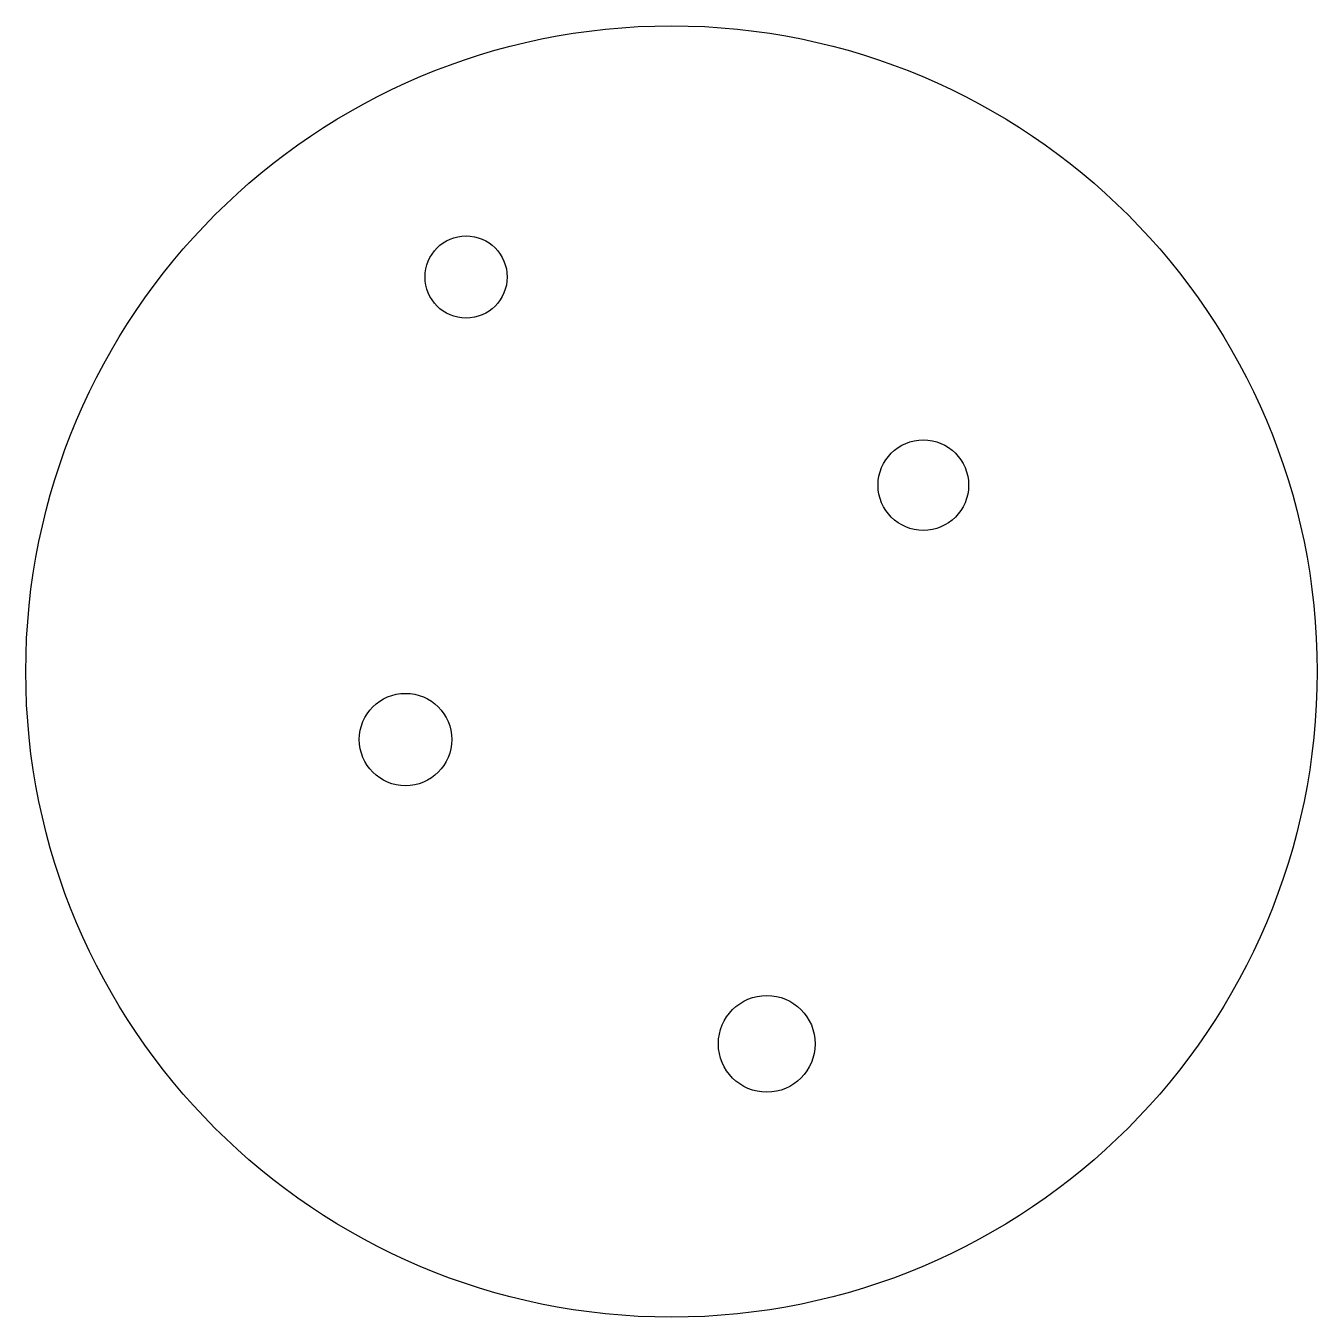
# Model space of a CAD drawing. Header units: millimetres. Extents: x 0.1 to 36.7, y 0.2 to 36.7.
import ezdxf

# ---------------------------------------------------------------- set-up
doc = ezdxf.new("R2010")
doc.units = ezdxf.units.MM

msp = doc.modelspace()

# ---------------------------------------------------------------- linework, layer by layer
at = {"color": 7, "linetype": 'Continuous'}
for centre, radius in [((18.394, 18.47), 18.277), ((12.58, 29.637), 1.163), ((25.523, 23.745), 1.282), ((10.867, 16.543), 1.309), ((21.091, 7.931), 1.37)]:
    msp.add_circle(centre, radius, dxfattribs=at)

doc.saveas('drawing.dxf')
